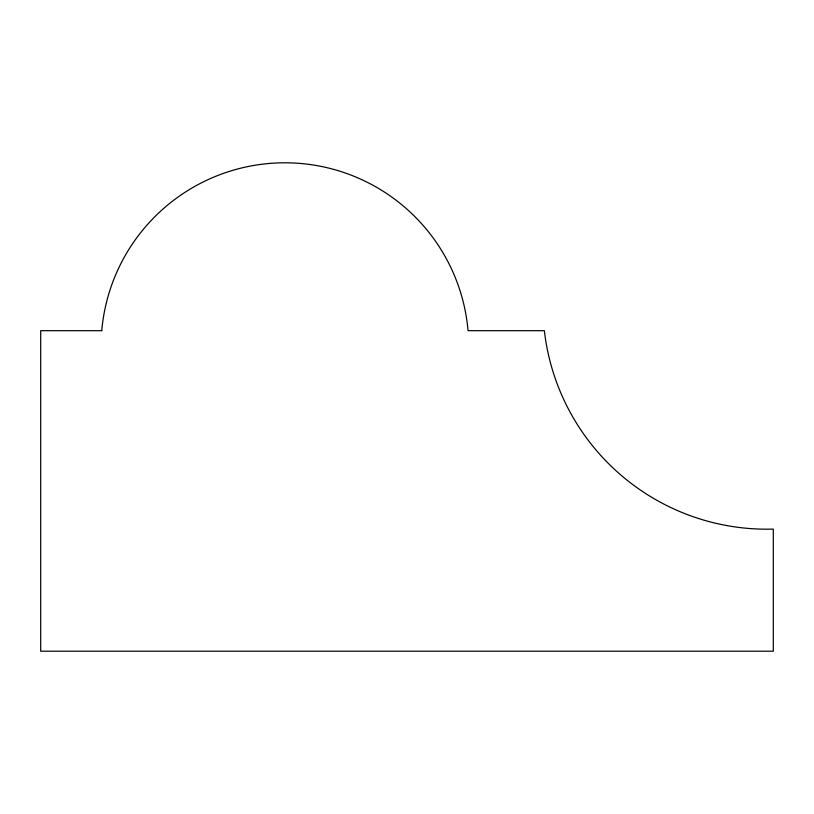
<?xml version="1.0" encoding="UTF-8"?>
<svg xmlns="http://www.w3.org/2000/svg" width="814" height="814" viewBox="0 0 814 814"><rect width="100%" height="100%" fill="white"/><g stroke="black" fill="none" stroke-linecap="round" stroke-linejoin="round"><path stroke-width="1.22" d="M101.75 330.688L40.7 330.688L40.7 651.2L773.3 651.2L773.3 529.1A224.003 224.003 0 0 1 544.363 330.688L468.05 330.688A183.842 183.842 0 0 0 284.9 162.8A183.842 183.842 0 0 0 101.75 330.688"/></g></svg>
